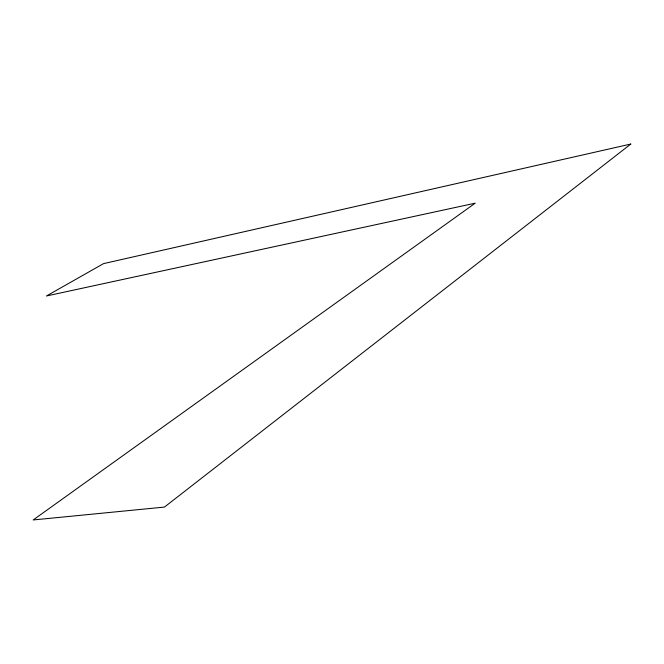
<?xml version="1.0" encoding="UTF-8"?>
<svg xmlns="http://www.w3.org/2000/svg" width="664" height="664" viewBox="0 0 664 664"><rect width="100%" height="100%" fill="white"/><g stroke="black" fill="none" stroke-linecap="round" stroke-linejoin="round"><path stroke-width="1" d="M630.8 144.047L164.464 507.072L33.2 519.953L475.208 203.176L46.455 295.986L103.534 263.625L630.8 144.047"/></g></svg>
